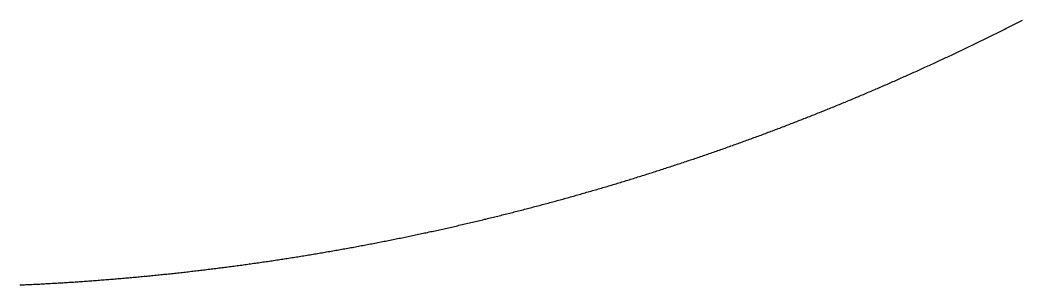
# Model space of a CAD drawing. Header units: metres. Extents: x -47.5 to 50, y -46.2 to 48.8.
# Drawn here: x 1.26 to 20.19, y -46.2 to -41.2 of the extents above; entities that cross this region are included whole.
import ezdxf

# ---------------------------------------------------------------- set-up
doc = ezdxf.new("R2010")
doc.units = ezdxf.units.M

msp = doc.modelspace()

# ---------------------------------------------------------------- linework, layer by layer
for p, q in [((20.072, -41.265, -692.82), (20.098, -41.252, -692.82)), ((20.098, -41.252, -692.82), (20.124, -41.239, -692.82)), ((20.124, -41.239, -692.82), (20.149, -41.226, -692.82)), ((20.149, -41.226, -692.82), (20.175, -41.212, -692.82)), ((20.175, -41.212, -692.82), (20.201, -41.199, -692.82)), ((19.685, -41.459, -692.82), (19.711, -41.446, -692.82)), ((19.711, -41.446, -692.82), (19.737, -41.433, -692.82)), ((19.737, -41.433, -692.82), (19.763, -41.42, -692.82)), ((19.763, -41.42, -692.82), (19.789, -41.407, -692.82)), ((19.789, -41.407, -692.82), (19.815, -41.395, -692.82)), ((19.815, -41.395, -692.82), (19.84, -41.382, -692.82)), ((19.84, -41.382, -692.82), (19.866, -41.369, -692.82)), ((19.866, -41.369, -692.82), (19.892, -41.356, -692.82)), ((19.892, -41.356, -692.82), (19.918, -41.343, -692.82)), ((19.918, -41.343, -692.82), (19.943, -41.33, -692.82)), ((19.943, -41.33, -692.82), (19.969, -41.317, -692.82)), ((19.969, -41.317, -692.82), (19.995, -41.304, -692.82)), ((19.995, -41.304, -692.82), (20.021, -41.291, -692.82)), ((20.021, -41.291, -692.82), (20.046, -41.278, -692.82)), ((20.046, -41.278, -692.82), (20.072, -41.265, -692.82)), ((19.297, -41.649, -692.82), (19.323, -41.637, -692.82)), ((19.323, -41.637, -692.82), (19.349, -41.624, -692.82)), ((19.349, -41.624, -692.82), (19.375, -41.612, -692.82)), ((19.375, -41.612, -692.82), (19.401, -41.599, -692.82)), ((19.401, -41.599, -692.82), (19.426, -41.586, -692.82)), ((19.426, -41.586, -692.82), (19.452, -41.574, -692.82)), ((19.452, -41.574, -692.82), (19.478, -41.561, -692.82)), ((19.478, -41.561, -692.82), (19.504, -41.548, -692.82)), ((19.504, -41.548, -692.82), (19.53, -41.536, -692.82)), ((19.53, -41.536, -692.82), (19.556, -41.523, -692.82)), ((19.556, -41.523, -692.82), (19.582, -41.51, -692.82)), ((19.582, -41.51, -692.82), (19.608, -41.497, -692.82)), ((19.608, -41.497, -692.82), (19.634, -41.484, -692.82)), ((19.634, -41.484, -692.82), (19.659, -41.472, -692.82)), ((19.659, -41.472, -692.82), (19.685, -41.459, -692.82)), ((18.906, -41.836, -692.82), (18.932, -41.824, -692.82)), ((18.932, -41.824, -692.82), (18.958, -41.811, -692.82)), ((18.958, -41.811, -692.82), (18.984, -41.799, -692.82)), ((18.984, -41.799, -692.82), (19.01, -41.787, -692.82)), ((19.01, -41.787, -692.82), (19.037, -41.774, -692.82)), ((19.037, -41.774, -692.82), (19.063, -41.762, -692.82)), ((19.063, -41.762, -692.82), (19.089, -41.749, -692.82)), ((19.089, -41.749, -692.82), (19.115, -41.737, -692.82)), ((19.115, -41.737, -692.82), (19.141, -41.724, -692.82)), ((19.141, -41.724, -692.82), (19.167, -41.712, -692.82)), ((19.167, -41.712, -692.82), (19.193, -41.7, -692.82)), ((19.193, -41.7, -692.82), (19.219, -41.687, -692.82)), ((19.219, -41.687, -692.82), (19.245, -41.674, -692.82)), ((19.245, -41.674, -692.82), (19.271, -41.662, -692.82)), ((19.271, -41.662, -692.82), (19.297, -41.649, -692.82)), ((18.514, -42.019, -692.82), (18.54, -42.007, -692.82)), ((18.54, -42.007, -692.82), (18.566, -41.995, -692.82)), ((18.566, -41.995, -692.82), (18.593, -41.983, -692.82)), ((18.593, -41.983, -692.82), (18.619, -41.971, -692.82)), ((18.619, -41.971, -692.82), (18.645, -41.959, -692.82)), ((18.645, -41.959, -692.82), (18.671, -41.946, -692.82)), ((18.671, -41.946, -692.82), (18.697, -41.934, -692.82)), ((18.697, -41.934, -692.82), (18.723, -41.922, -692.82)), ((18.723, -41.922, -692.82), (18.75, -41.91, -692.82)), ((18.75, -41.91, -692.82), (18.776, -41.898, -692.82)), ((18.776, -41.898, -692.82), (18.802, -41.885, -692.82)), ((18.802, -41.885, -692.82), (18.828, -41.873, -692.82)), ((18.828, -41.873, -692.82), (18.854, -41.861, -692.82)), ((18.854, -41.861, -692.82), (18.88, -41.848, -692.82)), ((18.88, -41.848, -692.82), (18.906, -41.836, -692.82)), ((18.093, -42.211, -692.82), (18.12, -42.199, -692.82)), ((18.12, -42.199, -692.82), (18.146, -42.187, -692.82)), ((18.146, -42.187, -692.82), (18.172, -42.175, -692.82)), ((18.172, -42.175, -692.82), (18.199, -42.163, -692.82)), ((18.199, -42.163, -692.82), (18.225, -42.151, -692.82)), ((18.225, -42.151, -692.82), (18.251, -42.139, -692.82)), ((18.251, -42.139, -692.82), (18.278, -42.127, -692.82)), ((18.278, -42.127, -692.82), (18.304, -42.115, -692.82)), ((18.304, -42.115, -692.82), (18.33, -42.103, -692.82)), ((18.33, -42.103, -692.82), (18.356, -42.091, -692.82)), ((18.356, -42.091, -692.82), (18.383, -42.079, -692.82)), ((18.383, -42.079, -692.82), (18.409, -42.067, -692.82)), ((18.409, -42.067, -692.82), (18.435, -42.055, -692.82)), ((18.435, -42.055, -692.82), (18.461, -42.043, -692.82)), ((18.461, -42.043, -692.82), (18.488, -42.031, -692.82)), ((18.488, -42.031, -692.82), (18.514, -42.019, -692.82)), ((17.671, -42.398, -692.82), (17.698, -42.386, -692.82)), ((17.698, -42.386, -692.82), (17.724, -42.374, -692.82)), ((17.724, -42.374, -692.82), (17.75, -42.363, -692.82)), ((17.75, -42.363, -692.82), (17.777, -42.351, -692.82)), ((17.777, -42.351, -692.82), (17.803, -42.34, -692.82)), ((17.803, -42.34, -692.82), (17.83, -42.328, -692.82)), ((17.83, -42.328, -692.82), (17.856, -42.316, -692.82)), ((17.856, -42.316, -692.82), (17.883, -42.305, -692.82)), ((17.883, -42.305, -692.82), (17.909, -42.293, -692.82)), ((17.909, -42.293, -692.82), (17.935, -42.281, -692.82)), ((17.935, -42.281, -692.82), (17.962, -42.269, -692.82)), ((17.962, -42.269, -692.82), (17.988, -42.258, -692.82)), ((17.988, -42.258, -692.82), (18.014, -42.246, -692.82)), ((18.014, -42.246, -692.82), (18.041, -42.234, -692.82)), ((18.041, -42.234, -692.82), (18.067, -42.222, -692.82)), ((18.067, -42.222, -692.82), (18.093, -42.211, -692.82)), ((17.22, -42.592, -692.82), (17.247, -42.58, -692.82)), ((17.247, -42.58, -692.82), (17.273, -42.569, -692.82)), ((17.273, -42.569, -692.82), (17.3, -42.558, -692.82)), ((17.3, -42.558, -692.82), (17.327, -42.547, -692.82)), ((17.327, -42.547, -692.82), (17.353, -42.535, -692.82)), ((17.353, -42.535, -692.82), (17.38, -42.524, -692.82)), ((17.38, -42.524, -692.82), (17.406, -42.512, -692.82)), ((17.406, -42.512, -692.82), (17.433, -42.501, -692.82)), ((17.433, -42.501, -692.82), (17.459, -42.49, -692.82)), ((17.459, -42.49, -692.82), (17.486, -42.478, -692.82)), ((17.486, -42.478, -692.82), (17.512, -42.467, -692.82)), ((17.512, -42.467, -692.82), (17.539, -42.455, -692.82)), ((17.539, -42.455, -692.82), (17.565, -42.444, -692.82)), ((17.565, -42.444, -692.82), (17.592, -42.432, -692.82)), ((17.592, -42.432, -692.82), (17.618, -42.421, -692.82)), ((17.618, -42.421, -692.82), (17.645, -42.409, -692.82)), ((17.645, -42.409, -692.82), (17.671, -42.398, -692.82)), ((16.767, -42.781, -692.82), (16.794, -42.77, -692.82)), ((16.794, -42.77, -692.82), (16.821, -42.759, -692.82)), ((16.821, -42.759, -692.82), (16.847, -42.748, -692.82)), ((16.847, -42.748, -692.82), (16.874, -42.737, -692.82)), ((16.874, -42.737, -692.82), (16.901, -42.726, -692.82)), ((16.901, -42.726, -692.82), (16.927, -42.715, -692.82)), ((16.927, -42.715, -692.82), (16.954, -42.704, -692.82)), ((16.954, -42.704, -692.82), (16.981, -42.693, -692.82)), ((16.981, -42.693, -692.82), (17.007, -42.681, -692.82)), ((17.007, -42.681, -692.82), (17.034, -42.67, -692.82)), ((17.034, -42.67, -692.82), (17.061, -42.659, -692.82)), ((17.061, -42.659, -692.82), (17.087, -42.648, -692.82)), ((17.087, -42.648, -692.82), (17.114, -42.637, -692.82)), ((17.114, -42.637, -692.82), (17.14, -42.626, -692.82)), ((17.14, -42.626, -692.82), (17.167, -42.614, -692.82)), ((17.167, -42.614, -692.82), (17.194, -42.603, -692.82)), ((17.194, -42.603, -692.82), (17.22, -42.592, -692.82)), ((16.312, -42.966, -692.82), (16.339, -42.955, -692.82)), ((16.339, -42.955, -692.82), (16.366, -42.944, -692.82)), ((16.366, -42.944, -692.82), (16.393, -42.933, -692.82)), ((16.393, -42.933, -692.82), (16.419, -42.923, -692.82)), ((16.419, -42.923, -692.82), (16.446, -42.912, -692.82)), ((16.446, -42.912, -692.82), (16.473, -42.901, -692.82)), ((16.473, -42.901, -692.82), (16.5, -42.89, -692.82)), ((16.5, -42.89, -692.82), (16.526, -42.879, -692.82)), ((16.526, -42.879, -692.82), (16.553, -42.869, -692.82)), ((16.553, -42.869, -692.82), (16.58, -42.858, -692.82)), ((16.58, -42.858, -692.82), (16.607, -42.847, -692.82)), ((16.607, -42.847, -692.82), (16.634, -42.836, -692.82)), ((16.634, -42.836, -692.82), (16.66, -42.825, -692.82)), ((16.66, -42.825, -692.82), (16.687, -42.814, -692.82)), ((16.687, -42.814, -692.82), (16.714, -42.803, -692.82)), ((16.714, -42.803, -692.82), (16.74, -42.792, -692.82)), ((16.74, -42.792, -692.82), (16.767, -42.781, -692.82)), ((15.828, -43.156, -692.82), (15.855, -43.145, -692.82)), ((15.855, -43.145, -692.82), (15.882, -43.135, -692.82)), ((15.882, -43.135, -692.82), (15.909, -43.124, -692.82)), ((15.909, -43.124, -692.82), (15.936, -43.114, -692.82)), ((15.936, -43.114, -692.82), (15.963, -43.103, -692.82)), ((15.963, -43.103, -692.82), (15.99, -43.093, -692.82)), ((15.99, -43.093, -692.82), (16.016, -43.082, -692.82)), ((16.016, -43.082, -692.82), (16.043, -43.072, -692.82)), ((16.043, -43.072, -692.82), (16.07, -43.061, -692.82)), ((16.07, -43.061, -692.82), (16.097, -43.051, -692.82)), ((16.097, -43.051, -692.82), (16.124, -43.04, -692.82)), ((16.124, -43.04, -692.82), (16.151, -43.03, -692.82)), ((16.151, -43.03, -692.82), (16.178, -43.019, -692.82)), ((16.178, -43.019, -692.82), (16.205, -43.008, -692.82)), ((16.205, -43.008, -692.82), (16.232, -42.998, -692.82)), ((16.232, -42.998, -692.82), (16.258, -42.987, -692.82)), ((16.258, -42.987, -692.82), (16.285, -42.976, -692.82)), ((16.285, -42.976, -692.82), (16.312, -42.966, -692.82)), ((15.315, -43.351, -692.82), (15.342, -43.34, -692.82)), ((15.342, -43.34, -692.82), (15.369, -43.33, -692.82)), ((15.369, -43.33, -692.82), (15.396, -43.32, -692.82)), ((15.396, -43.32, -692.82), (15.423, -43.31, -692.82)), ((15.423, -43.31, -692.82), (15.45, -43.3, -692.82)), ((15.45, -43.3, -692.82), (15.477, -43.29, -692.82)), ((15.477, -43.29, -692.82), (15.504, -43.279, -692.82)), ((15.504, -43.279, -692.82), (15.531, -43.269, -692.82)), ((15.531, -43.269, -692.82), (15.558, -43.259, -692.82)), ((15.558, -43.259, -692.82), (15.585, -43.249, -692.82)), ((15.585, -43.249, -692.82), (15.612, -43.239, -692.82)), ((15.612, -43.239, -692.82), (15.639, -43.228, -692.82)), ((15.639, -43.228, -692.82), (15.666, -43.218, -692.82)), ((15.666, -43.218, -692.82), (15.693, -43.208, -692.82)), ((15.693, -43.208, -692.82), (15.72, -43.197, -692.82)), ((15.72, -43.197, -692.82), (15.747, -43.187, -692.82)), ((15.747, -43.187, -692.82), (15.774, -43.177, -692.82)), ((15.774, -43.177, -692.82), (15.801, -43.166, -692.82)), ((15.801, -43.166, -692.82), (15.828, -43.156, -692.82)), ((14.799, -43.539, -692.82), (14.826, -43.529, -692.82)), ((14.826, -43.529, -692.82), (14.853, -43.52, -692.82)), ((14.853, -43.52, -692.82), (14.88, -43.51, -692.82)), ((14.88, -43.51, -692.82), (14.908, -43.5, -692.82)), ((14.908, -43.5, -692.82), (14.935, -43.49, -692.82)), ((14.935, -43.49, -692.82), (14.962, -43.48, -692.82)), ((14.962, -43.48, -692.82), (14.989, -43.47, -692.82)), ((14.989, -43.47, -692.82), (15.016, -43.46, -692.82)), ((15.016, -43.46, -692.82), (15.043, -43.451, -692.82)), ((15.043, -43.451, -692.82), (15.071, -43.441, -692.82)), ((15.071, -43.441, -692.82), (15.098, -43.431, -692.82)), ((15.098, -43.431, -692.82), (15.125, -43.421, -692.82)), ((15.125, -43.421, -692.82), (15.152, -43.411, -692.82)), ((15.152, -43.411, -692.82), (15.179, -43.401, -692.82)), ((15.179, -43.401, -692.82), (15.206, -43.391, -692.82)), ((15.206, -43.391, -692.82), (15.233, -43.381, -692.82)), ((15.233, -43.381, -692.82), (15.26, -43.371, -692.82)), ((15.26, -43.371, -692.82), (15.287, -43.361, -692.82)), ((15.287, -43.361, -692.82), (15.315, -43.351, -692.82)), ((14.281, -43.722, -692.82), (14.308, -43.712, -692.82)), ((14.308, -43.712, -692.82), (14.335, -43.703, -692.82)), ((14.335, -43.703, -692.82), (14.363, -43.693, -692.82)), ((14.363, -43.693, -692.82), (14.39, -43.684, -692.82)), ((14.39, -43.684, -692.82), (14.417, -43.674, -692.82)), ((14.417, -43.674, -692.82), (14.445, -43.665, -692.82)), ((14.445, -43.665, -692.82), (14.472, -43.655, -692.82)), ((14.472, -43.655, -692.82), (14.499, -43.646, -692.82)), ((14.499, -43.646, -692.82), (14.526, -43.636, -692.82)), ((14.526, -43.636, -692.82), (14.554, -43.626, -692.82)), ((14.554, -43.626, -692.82), (14.581, -43.617, -692.82)), ((14.581, -43.617, -692.82), (14.608, -43.607, -692.82)), ((14.608, -43.607, -692.82), (14.635, -43.597, -692.82)), ((14.635, -43.597, -692.82), (14.663, -43.588, -692.82)), ((14.663, -43.588, -692.82), (14.69, -43.578, -692.82)), ((14.69, -43.578, -692.82), (14.717, -43.568, -692.82)), ((14.717, -43.568, -692.82), (14.744, -43.559, -692.82)), ((14.744, -43.559, -692.82), (14.772, -43.549, -692.82)), ((14.772, -43.549, -692.82), (14.799, -43.539, -692.82)), ((13.705, -43.916, -692.82), (13.733, -43.907, -692.82)), ((13.733, -43.907, -692.82), (13.76, -43.898, -692.82)), ((13.76, -43.898, -692.82), (13.788, -43.889, -692.82)), ((13.788, -43.889, -692.82), (13.815, -43.88, -692.82)), ((13.815, -43.88, -692.82), (13.843, -43.871, -692.82)), ((13.843, -43.871, -692.82), (13.87, -43.861, -692.82)), ((13.87, -43.861, -692.82), (13.897, -43.852, -692.82)), ((13.897, -43.852, -692.82), (13.925, -43.843, -692.82)), ((13.925, -43.843, -692.82), (13.952, -43.834, -692.82)), ((13.952, -43.834, -692.82), (13.98, -43.825, -692.82)), ((13.98, -43.825, -692.82), (14.007, -43.815, -692.82)), ((14.007, -43.815, -692.82), (14.034, -43.806, -692.82)), ((14.034, -43.806, -692.82), (14.062, -43.797, -692.82)), ((14.062, -43.797, -692.82), (14.089, -43.787, -692.82)), ((14.089, -43.787, -692.82), (14.117, -43.778, -692.82)), ((14.117, -43.778, -692.82), (14.144, -43.769, -692.82)), ((14.144, -43.769, -692.82), (14.171, -43.759, -692.82)), ((14.171, -43.759, -692.82), (14.199, -43.75, -692.82)), ((14.199, -43.75, -692.82), (14.226, -43.741, -692.82)), ((14.226, -43.741, -692.82), (14.253, -43.731, -692.82)), ((14.253, -43.731, -692.82), (14.281, -43.722, -692.82)), ((13.127, -44.103, -692.82), (13.155, -44.094, -692.82)), ((13.155, -44.094, -692.82), (13.183, -44.086, -692.82)), ((13.183, -44.086, -692.82), (13.21, -44.077, -692.82)), ((13.21, -44.077, -692.82), (13.238, -44.068, -692.82)), ((13.238, -44.068, -692.82), (13.265, -44.059, -692.82)), ((13.265, -44.059, -692.82), (13.293, -44.051, -692.82)), ((13.293, -44.051, -692.82), (13.32, -44.042, -692.82)), ((13.32, -44.042, -692.82), (13.348, -44.033, -692.82)), ((13.348, -44.033, -692.82), (13.375, -44.024, -692.82)), ((13.375, -44.024, -692.82), (13.403, -44.015, -692.82)), ((13.403, -44.015, -692.82), (13.431, -44.006, -692.82)), ((13.431, -44.006, -692.82), (13.458, -43.997, -692.82)), ((13.458, -43.997, -692.82), (13.486, -43.988, -692.82)), ((13.486, -43.988, -692.82), (13.513, -43.979, -692.82)), ((13.513, -43.979, -692.82), (13.541, -43.97, -692.82)), ((13.541, -43.97, -692.82), (13.568, -43.961, -692.82)), ((13.568, -43.961, -692.82), (13.596, -43.952, -692.82)), ((13.596, -43.952, -692.82), (13.623, -43.943, -692.82)), ((13.623, -43.943, -692.82), (13.65, -43.934, -692.82)), ((13.65, -43.934, -692.82), (13.678, -43.925, -692.82)), ((13.678, -43.925, -692.82), (13.705, -43.916, -692.82)), ((12.519, -44.291, -692.82), (12.547, -44.283, -692.82)), ((12.547, -44.283, -692.82), (12.575, -44.274, -692.82)), ((12.575, -44.274, -692.82), (12.602, -44.266, -692.82)), ((12.602, -44.266, -692.82), (12.63, -44.257, -692.82)), ((12.63, -44.257, -692.82), (12.658, -44.249, -692.82)), ((12.658, -44.249, -692.82), (12.685, -44.241, -692.82)), ((12.685, -44.241, -692.82), (12.713, -44.232, -692.82)), ((12.713, -44.232, -692.82), (12.741, -44.224, -692.82)), ((12.741, -44.224, -692.82), (12.768, -44.215, -692.82)), ((12.768, -44.215, -692.82), (12.796, -44.207, -692.82)), ((12.796, -44.207, -692.82), (12.824, -44.198, -692.82)), ((12.824, -44.198, -692.82), (12.851, -44.19, -692.82)), ((12.851, -44.19, -692.82), (12.879, -44.181, -692.82)), ((12.879, -44.181, -692.82), (12.907, -44.172, -692.82)), ((12.907, -44.172, -692.82), (12.934, -44.164, -692.82)), ((12.934, -44.164, -692.82), (12.962, -44.155, -692.82)), ((12.962, -44.155, -692.82), (12.989, -44.147, -692.82)), ((12.989, -44.147, -692.82), (13.017, -44.138, -692.82)), ((13.017, -44.138, -692.82), (13.045, -44.129, -692.82)), ((13.045, -44.129, -692.82), (13.072, -44.121, -692.82)), ((13.072, -44.121, -692.82), (13.1, -44.112, -692.82)), ((13.1, -44.112, -692.82), (13.127, -44.103, -692.82)), ((11.881, -44.478, -692.82), (11.908, -44.47, -692.82)), ((11.908, -44.47, -692.82), (11.936, -44.462, -692.82)), ((11.936, -44.462, -692.82), (11.964, -44.454, -692.82)), ((11.964, -44.454, -692.82), (11.992, -44.446, -692.82)), ((11.992, -44.446, -692.82), (12.02, -44.438, -692.82)), ((12.02, -44.438, -692.82), (12.047, -44.43, -692.82)), ((12.047, -44.43, -692.82), (12.075, -44.422, -692.82)), ((12.075, -44.422, -692.82), (12.103, -44.414, -692.82)), ((12.103, -44.414, -692.82), (12.131, -44.406, -692.82)), ((12.131, -44.406, -692.82), (12.159, -44.398, -692.82)), ((12.159, -44.398, -692.82), (12.186, -44.39, -692.82)), ((12.186, -44.39, -692.82), (12.214, -44.382, -692.82)), ((12.214, -44.382, -692.82), (12.242, -44.373, -692.82)), ((12.242, -44.373, -692.82), (12.27, -44.365, -692.82)), ((12.27, -44.365, -692.82), (12.297, -44.357, -692.82)), ((12.297, -44.357, -692.82), (12.325, -44.349, -692.82)), ((12.325, -44.349, -692.82), (12.353, -44.341, -692.82)), ((12.353, -44.341, -692.82), (12.381, -44.332, -692.82)), ((12.381, -44.332, -692.82), (12.408, -44.324, -692.82)), ((12.408, -44.324, -692.82), (12.436, -44.316, -692.82)), ((12.436, -44.316, -692.82), (12.464, -44.308, -692.82)), ((12.464, -44.308, -692.82), (12.492, -44.299, -692.82)), ((12.492, -44.299, -692.82), (12.519, -44.291, -692.82)), ((11.183, -44.671, -692.82), (11.211, -44.664, -692.82)), ((11.211, -44.664, -692.82), (11.239, -44.656, -692.82)), ((11.239, -44.656, -692.82), (11.267, -44.649, -692.82)), ((11.267, -44.649, -692.82), (11.295, -44.641, -692.82)), ((11.295, -44.641, -692.82), (11.323, -44.634, -692.82)), ((11.323, -44.634, -692.82), (11.351, -44.626, -692.82)), ((11.351, -44.626, -692.82), (11.379, -44.618, -692.82)), ((11.379, -44.618, -692.82), (11.407, -44.611, -692.82)), ((11.407, -44.611, -692.82), (11.435, -44.603, -692.82)), ((11.435, -44.603, -692.82), (11.463, -44.595, -692.82)), ((11.463, -44.595, -692.82), (11.49, -44.588, -692.82)), ((11.49, -44.588, -692.82), (11.518, -44.58, -692.82)), ((11.518, -44.58, -692.82), (11.546, -44.572, -692.82)), ((11.546, -44.572, -692.82), (11.574, -44.565, -692.82)), ((11.574, -44.565, -692.82), (11.602, -44.557, -692.82)), ((11.602, -44.557, -692.82), (11.63, -44.549, -692.82)), ((11.63, -44.549, -692.82), (11.658, -44.541, -692.82)), ((11.658, -44.541, -692.82), (11.686, -44.533, -692.82)), ((11.686, -44.533, -692.82), (11.714, -44.526, -692.82)), ((11.714, -44.526, -692.82), (11.741, -44.518, -692.82)), ((11.741, -44.518, -692.82), (11.769, -44.51, -692.82)), ((11.769, -44.51, -692.82), (11.797, -44.502, -692.82)), ((11.797, -44.502, -692.82), (11.825, -44.494, -692.82)), ((11.825, -44.494, -692.82), (11.853, -44.486, -692.82)), ((11.853, -44.486, -692.82), (11.881, -44.478, -692.82)), ((10.455, -44.861, -692.82), (10.483, -44.854, -692.82)), ((10.483, -44.854, -692.82), (10.511, -44.846, -692.82)), ((10.511, -44.846, -692.82), (10.539, -44.839, -692.82)), ((10.539, -44.839, -692.82), (10.567, -44.832, -692.82)), ((10.567, -44.832, -692.82), (10.595, -44.825, -692.82)), ((10.595, -44.825, -692.82), (10.623, -44.818, -692.82)), ((10.623, -44.818, -692.82), (10.651, -44.811, -692.82)), ((10.651, -44.811, -692.82), (10.679, -44.804, -692.82)), ((10.679, -44.804, -692.82), (10.707, -44.796, -692.82)), ((10.707, -44.796, -692.82), (10.735, -44.789, -692.82)), ((10.735, -44.789, -692.82), (10.763, -44.782, -692.82)), ((10.763, -44.782, -692.82), (10.791, -44.775, -692.82)), ((10.791, -44.775, -692.82), (10.819, -44.767, -692.82)), ((10.819, -44.767, -692.82), (10.847, -44.76, -692.82)), ((10.847, -44.76, -692.82), (10.875, -44.753, -692.82)), ((10.875, -44.753, -692.82), (10.903, -44.746, -692.82)), ((10.903, -44.746, -692.82), (10.931, -44.738, -692.82)), ((10.931, -44.738, -692.82), (10.959, -44.731, -692.82)), ((10.959, -44.731, -692.82), (10.987, -44.723, -692.82)), ((10.987, -44.723, -692.82), (11.015, -44.716, -692.82)), ((11.015, -44.716, -692.82), (11.043, -44.709, -692.82)), ((11.043, -44.709, -692.82), (11.071, -44.701, -692.82)), ((11.071, -44.701, -692.82), (11.099, -44.694, -692.82)), ((11.099, -44.694, -692.82), (11.127, -44.686, -692.82)), ((11.127, -44.686, -692.82), (11.155, -44.679, -692.82)), ((11.155, -44.679, -692.82), (11.183, -44.671, -692.82)), ((9.666, -45.051, -692.82), (9.695, -45.045, -692.82)), ((9.695, -45.045, -692.82), (9.723, -45.038, -692.82)), ((9.723, -45.038, -692.82), (9.751, -45.031, -692.82)), ((9.751, -45.031, -692.82), (9.779, -45.025, -692.82)), ((9.779, -45.025, -692.82), (9.807, -45.018, -692.82)), ((9.807, -45.018, -692.82), (9.836, -45.011, -692.82)), ((9.836, -45.011, -692.82), (9.864, -45.005, -692.82)), ((9.864, -45.005, -692.82), (9.892, -44.998, -692.82)), ((9.892, -44.998, -692.82), (9.92, -44.991, -692.82)), ((9.92, -44.991, -692.82), (9.948, -44.985, -692.82)), ((9.948, -44.985, -692.82), (9.976, -44.978, -692.82)), ((9.976, -44.978, -692.82), (10.005, -44.971, -692.82)), ((10.005, -44.971, -692.82), (10.033, -44.964, -692.82)), ((10.033, -44.964, -692.82), (10.061, -44.958, -692.82)), ((10.061, -44.958, -692.82), (10.089, -44.951, -692.82)), ((10.089, -44.951, -692.82), (10.117, -44.944, -692.82)), ((10.117, -44.944, -692.82), (10.145, -44.937, -692.82)), ((10.145, -44.937, -692.82), (10.174, -44.93, -692.82)), ((10.174, -44.93, -692.82), (10.202, -44.923, -692.82)), ((10.202, -44.923, -692.82), (10.23, -44.916, -692.82)), ((10.23, -44.916, -692.82), (10.258, -44.91, -692.82)), ((10.258, -44.91, -692.82), (10.286, -44.903, -692.82)), ((10.286, -44.903, -692.82), (10.314, -44.896, -692.82)), ((10.314, -44.896, -692.82), (10.342, -44.889, -692.82)), ((10.342, -44.889, -692.82), (10.37, -44.882, -692.82)), ((10.37, -44.882, -692.82), (10.398, -44.875, -692.82)), ((10.398, -44.875, -692.82), (10.427, -44.868, -692.82)), ((10.427, -44.868, -692.82), (10.455, -44.861, -692.82)), ((8.818, -45.24, -692.82), (8.846, -45.234, -692.82)), ((8.846, -45.234, -692.82), (8.875, -45.228, -692.82)), ((8.875, -45.228, -692.82), (8.903, -45.222, -692.82)), ((8.903, -45.222, -692.82), (8.931, -45.216, -692.82)), ((8.931, -45.216, -692.82), (8.96, -45.21, -692.82)), ((8.96, -45.21, -692.82), (8.988, -45.203, -692.82)), ((8.988, -45.203, -692.82), (9.016, -45.197, -692.82)), ((9.016, -45.197, -692.82), (9.045, -45.191, -692.82)), ((9.045, -45.191, -692.82), (9.073, -45.185, -692.82)), ((9.073, -45.185, -692.82), (9.101, -45.179, -692.82)), ((9.101, -45.179, -692.82), (9.13, -45.172, -692.82)), ((9.13, -45.172, -692.82), (9.158, -45.166, -692.82)), ((9.158, -45.166, -692.82), (9.186, -45.16, -692.82)), ((9.186, -45.16, -692.82), (9.214, -45.154, -692.82)), ((9.214, -45.154, -692.82), (9.243, -45.147, -692.82)), ((9.243, -45.147, -692.82), (9.271, -45.141, -692.82)), ((9.271, -45.141, -692.82), (9.299, -45.135, -692.82)), ((9.299, -45.135, -692.82), (9.327, -45.129, -692.82)), ((9.327, -45.129, -692.82), (9.356, -45.122, -692.82)), ((9.356, -45.122, -692.82), (9.384, -45.116, -692.82)), ((9.384, -45.116, -692.82), (9.412, -45.109, -692.82)), ((9.412, -45.109, -692.82), (9.44, -45.103, -692.82)), ((9.44, -45.103, -692.82), (9.469, -45.097, -692.82)), ((9.469, -45.097, -692.82), (9.497, -45.09, -692.82)), ((9.497, -45.09, -692.82), (9.525, -45.084, -692.82)), ((9.525, -45.084, -692.82), (9.553, -45.077, -692.82)), ((9.553, -45.077, -692.82), (9.582, -45.071, -692.82)), ((9.582, -45.071, -692.82), (9.61, -45.064, -692.82)), ((9.61, -45.064, -692.82), (9.638, -45.058, -692.82)), ((9.638, -45.058, -692.82), (9.666, -45.051, -692.82)), ((7.88, -45.429, -692.82), (7.909, -45.424, -692.82)), ((7.909, -45.424, -692.82), (7.937, -45.418, -692.82)), ((7.937, -45.418, -692.82), (7.966, -45.413, -692.82)), ((7.966, -45.413, -692.82), (7.994, -45.407, -692.82)), ((7.994, -45.407, -692.82), (8.023, -45.402, -692.82)), ((8.023, -45.402, -692.82), (8.051, -45.396, -692.82)), ((8.051, -45.396, -692.82), (8.08, -45.391, -692.82)), ((8.08, -45.391, -692.82), (8.108, -45.385, -692.82)), ((8.108, -45.385, -692.82), (8.137, -45.379, -692.82)), ((8.137, -45.379, -692.82), (8.165, -45.374, -692.82)), ((8.165, -45.374, -692.82), (8.193, -45.368, -692.82)), ((8.193, -45.368, -692.82), (8.222, -45.362, -692.82)), ((8.222, -45.362, -692.82), (8.25, -45.357, -692.82)), ((8.25, -45.357, -692.82), (8.279, -45.351, -692.82)), ((8.279, -45.351, -692.82), (8.307, -45.345, -692.82)), ((8.307, -45.345, -692.82), (8.336, -45.34, -692.82)), ((8.336, -45.34, -692.82), (8.364, -45.334, -692.82)), ((8.364, -45.334, -692.82), (8.392, -45.328, -692.82)), ((8.392, -45.328, -692.82), (8.421, -45.322, -692.82)), ((8.421, -45.322, -692.82), (8.449, -45.317, -692.82)), ((8.449, -45.317, -692.82), (8.478, -45.311, -692.82)), ((8.478, -45.311, -692.82), (8.506, -45.305, -692.82)), ((8.506, -45.305, -692.82), (8.534, -45.299, -692.82)), ((8.534, -45.299, -692.82), (8.563, -45.293, -692.82)), ((8.563, -45.293, -692.82), (8.591, -45.288, -692.82)), ((8.591, -45.288, -692.82), (8.619, -45.282, -692.82)), ((8.619, -45.282, -692.82), (8.648, -45.276, -692.82)), ((8.648, -45.276, -692.82), (8.676, -45.27, -692.82)), ((8.676, -45.27, -692.82), (8.705, -45.264, -692.82)), ((8.705, -45.264, -692.82), (8.733, -45.258, -692.82)), ((8.733, -45.258, -692.82), (8.761, -45.252, -692.82)), ((8.761, -45.252, -692.82), (8.79, -45.246, -692.82)), ((8.79, -45.246, -692.82), (8.818, -45.24, -692.82)), ((6.825, -45.618, -692.82), (6.853, -45.613, -692.82)), ((6.853, -45.613, -692.82), (6.882, -45.608, -692.82)), ((6.882, -45.608, -692.82), (6.91, -45.604, -692.82)), ((6.91, -45.604, -692.82), (6.939, -45.599, -692.82)), ((6.939, -45.599, -692.82), (6.968, -45.594, -692.82)), ((6.968, -45.594, -692.82), (6.996, -45.589, -692.82)), ((6.996, -45.589, -692.82), (7.025, -45.584, -692.82)), ((7.025, -45.584, -692.82), (7.053, -45.579, -692.82)), ((7.053, -45.579, -692.82), (7.082, -45.574, -692.82)), ((7.082, -45.574, -692.82), (7.11, -45.569, -692.82)), ((7.11, -45.569, -692.82), (7.139, -45.564, -692.82)), ((7.139, -45.564, -692.82), (7.168, -45.559, -692.82)), ((7.168, -45.559, -692.82), (7.196, -45.554, -692.82)), ((7.196, -45.554, -692.82), (7.225, -45.549, -692.82)), ((7.225, -45.549, -692.82), (7.253, -45.544, -692.82)), ((7.253, -45.544, -692.82), (7.282, -45.539, -692.82)), ((7.282, -45.539, -692.82), (7.31, -45.534, -692.82)), ((7.31, -45.534, -692.82), (7.339, -45.529, -692.82)), ((7.339, -45.529, -692.82), (7.367, -45.524, -692.82)), ((7.367, -45.524, -692.82), (7.396, -45.519, -692.82)), ((7.396, -45.519, -692.82), (7.424, -45.514, -692.82)), ((7.424, -45.514, -692.82), (7.453, -45.509, -692.82)), ((7.453, -45.509, -692.82), (7.482, -45.503, -692.82)), ((7.482, -45.503, -692.82), (7.51, -45.498, -692.82)), ((7.51, -45.498, -692.82), (7.539, -45.493, -692.82)), ((7.539, -45.493, -692.82), (7.567, -45.488, -692.82)), ((7.567, -45.488, -692.82), (7.596, -45.483, -692.82)), ((7.596, -45.483, -692.82), (7.624, -45.477, -692.82)), ((7.624, -45.477, -692.82), (7.653, -45.472, -692.82)), ((7.653, -45.472, -692.82), (7.681, -45.467, -692.82)), ((7.681, -45.467, -692.82), (7.71, -45.461, -692.82)), ((7.71, -45.461, -692.82), (7.738, -45.456, -692.82)), ((7.738, -45.456, -692.82), (7.767, -45.451, -692.82)), ((7.767, -45.451, -692.82), (7.795, -45.445, -692.82)), ((7.795, -45.445, -692.82), (7.824, -45.44, -692.82)), ((7.824, -45.44, -692.82), (7.852, -45.434, -692.82)), ((7.852, -45.434, -692.82), (7.88, -45.429, -692.82)), ((5.621, -45.803, -692.82), (5.649, -45.799, -692.82)), ((5.649, -45.799, -692.82), (5.678, -45.795, -692.82)), ((5.678, -45.795, -692.82), (5.707, -45.791, -692.82)), ((5.707, -45.791, -692.82), (5.735, -45.787, -692.82)), ((5.735, -45.787, -692.82), (5.764, -45.783, -692.82)), ((5.764, -45.783, -692.82), (5.793, -45.778, -692.82)), ((5.793, -45.778, -692.82), (5.822, -45.774, -692.82)), ((5.822, -45.774, -692.82), (5.85, -45.77, -692.82)), ((5.85, -45.77, -692.82), (5.879, -45.766, -692.82)), ((5.879, -45.766, -692.82), (5.908, -45.762, -692.82)), ((5.908, -45.762, -692.82), (5.936, -45.758, -692.82)), ((5.936, -45.758, -692.82), (5.965, -45.753, -692.82)), ((5.965, -45.753, -692.82), (5.994, -45.749, -692.82)), ((5.994, -45.749, -692.82), (6.022, -45.745, -692.82)), ((6.022, -45.745, -692.82), (6.051, -45.74, -692.82)), ((6.051, -45.74, -692.82), (6.08, -45.736, -692.82)), ((6.08, -45.736, -692.82), (6.109, -45.732, -692.82)), ((6.109, -45.732, -692.82), (6.137, -45.728, -692.82)), ((6.137, -45.728, -692.82), (6.166, -45.723, -692.82)), ((6.166, -45.723, -692.82), (6.195, -45.719, -692.82)), ((6.195, -45.719, -692.82), (6.223, -45.714, -692.82)), ((6.223, -45.714, -692.82), (6.252, -45.71, -692.82)), ((6.252, -45.71, -692.82), (6.281, -45.706, -692.82)), ((6.281, -45.706, -692.82), (6.309, -45.701, -692.82)), ((6.309, -45.701, -692.82), (6.338, -45.697, -692.82)), ((6.338, -45.697, -692.82), (6.367, -45.692, -692.82)), ((6.367, -45.692, -692.82), (6.395, -45.688, -692.82)), ((6.395, -45.688, -692.82), (6.424, -45.683, -692.82)), ((6.424, -45.683, -692.82), (6.453, -45.679, -692.82)), ((6.453, -45.679, -692.82), (6.481, -45.674, -692.82)), ((6.481, -45.674, -692.82), (6.51, -45.67, -692.82)), ((6.51, -45.67, -692.82), (6.538, -45.665, -692.82)), ((6.538, -45.665, -692.82), (6.567, -45.66, -692.82)), ((6.567, -45.66, -692.82), (6.596, -45.656, -692.82)), ((6.596, -45.656, -692.82), (6.624, -45.651, -692.82)), ((6.624, -45.651, -692.82), (6.653, -45.646, -692.82)), ((6.653, -45.646, -692.82), (6.682, -45.642, -692.82)), ((6.682, -45.642, -692.82), (6.71, -45.637, -692.82)), ((6.71, -45.637, -692.82), (6.739, -45.632, -692.82)), ((6.739, -45.632, -692.82), (6.767, -45.628, -692.82)), ((6.767, -45.628, -692.82), (6.796, -45.623, -692.82)), ((6.796, -45.623, -692.82), (6.825, -45.618, -692.82)), ((4.065, -45.994, -692.82), (4.094, -45.991, -692.82)), ((4.094, -45.991, -692.82), (4.123, -45.988, -692.82)), ((4.123, -45.988, -692.82), (4.152, -45.985, -692.82)), ((4.152, -45.985, -692.82), (4.181, -45.981, -692.82)), ((4.181, -45.981, -692.82), (4.209, -45.978, -692.82)), ((4.209, -45.978, -692.82), (4.238, -45.975, -692.82)), ((4.238, -45.975, -692.82), (4.267, -45.972, -692.82)), ((4.267, -45.972, -692.82), (4.296, -45.969, -692.82)), ((4.296, -45.969, -692.82), (4.325, -45.966, -692.82)), ((4.325, -45.966, -692.82), (4.354, -45.962, -692.82)), ((4.354, -45.962, -692.82), (4.383, -45.959, -692.82)), ((4.383, -45.959, -692.82), (4.411, -45.956, -692.82)), ((4.411, -45.956, -692.82), (4.44, -45.953, -692.82)), ((4.44, -45.953, -692.82), (4.469, -45.949, -692.82)), ((4.469, -45.949, -692.82), (4.498, -45.946, -692.82)), ((4.498, -45.946, -692.82), (4.527, -45.943, -692.82)), ((4.527, -45.943, -692.82), (4.556, -45.939, -692.82)), ((4.556, -45.939, -692.82), (4.584, -45.936, -692.82)), ((4.584, -45.936, -692.82), (4.613, -45.933, -692.82)), ((4.613, -45.933, -692.82), (4.642, -45.929, -692.82)), ((4.642, -45.929, -692.82), (4.671, -45.926, -692.82)), ((4.671, -45.926, -692.82), (4.7, -45.922, -692.82)), ((4.7, -45.922, -692.82), (4.729, -45.919, -692.82)), ((4.729, -45.919, -692.82), (4.757, -45.915, -692.82)), ((4.757, -45.915, -692.82), (4.786, -45.912, -692.82)), ((4.786, -45.912, -692.82), (4.815, -45.908, -692.82)), ((4.815, -45.908, -692.82), (4.844, -45.905, -692.82)), ((4.844, -45.905, -692.82), (4.873, -45.901, -692.82)), ((4.873, -45.901, -692.82), (4.901, -45.898, -692.82)), ((4.901, -45.898, -692.82), (4.93, -45.894, -692.82)), ((4.93, -45.894, -692.82), (4.959, -45.891, -692.82)), ((4.959, -45.891, -692.82), (4.988, -45.887, -692.82)), ((4.988, -45.887, -692.82), (5.017, -45.883, -692.82)), ((5.017, -45.883, -692.82), (5.045, -45.88, -692.82)), ((5.045, -45.88, -692.82), (5.074, -45.876, -692.82)), ((5.074, -45.876, -692.82), (5.103, -45.872, -692.82)), ((5.103, -45.872, -692.82), (5.132, -45.869, -692.82)), ((5.132, -45.869, -692.82), (5.16, -45.865, -692.82)), ((5.16, -45.865, -692.82), (5.189, -45.861, -692.82)), ((5.189, -45.861, -692.82), (5.218, -45.857, -692.82)), ((5.218, -45.857, -692.82), (5.247, -45.854, -692.82)), ((5.247, -45.854, -692.82), (5.276, -45.85, -692.82)), ((5.276, -45.85, -692.82), (5.304, -45.846, -692.82)), ((5.304, -45.846, -692.82), (5.333, -45.842, -692.82)), ((5.333, -45.842, -692.82), (5.362, -45.838, -692.82)), ((5.362, -45.838, -692.82), (5.391, -45.834, -692.82)), ((5.391, -45.834, -692.82), (5.419, -45.831, -692.82)), ((5.419, -45.831, -692.82), (5.448, -45.827, -692.82)), ((5.448, -45.827, -692.82), (5.477, -45.823, -692.82)), ((5.477, -45.823, -692.82), (5.506, -45.819, -692.82)), ((5.506, -45.819, -692.82), (5.534, -45.815, -692.82)), ((5.534, -45.815, -692.82), (5.563, -45.811, -692.82)), ((5.563, -45.811, -692.82), (5.592, -45.807, -692.82)), ((5.592, -45.807, -692.82), (5.621, -45.803, -692.82)), ((1.692, -46.182, -692.82), (1.721, -46.181, -692.82)), ((1.721, -46.181, -692.82), (1.75, -46.179, -692.82)), ((1.75, -46.179, -692.82), (1.779, -46.178, -692.82)), ((1.779, -46.178, -692.82), (1.808, -46.176, -692.82)), ((1.808, -46.176, -692.82), (1.837, -46.174, -692.82)), ((1.837, -46.174, -692.82), (1.866, -46.173, -692.82)), ((1.866, -46.173, -692.82), (1.895, -46.171, -692.82)), ((1.895, -46.171, -692.82), (1.924, -46.169, -692.82)), ((1.924, -46.169, -692.82), (1.953, -46.168, -692.82)), ((1.953, -46.168, -692.82), (1.982, -46.166, -692.82)), ((1.982, -46.166, -692.82), (2.011, -46.164, -692.82)), ((2.011, -46.164, -692.82), (2.04, -46.162, -692.82)), ((2.04, -46.162, -692.82), (2.069, -46.161, -692.82)), ((2.069, -46.161, -692.82), (2.098, -46.159, -692.82)), ((2.098, -46.159, -692.82), (2.127, -46.157, -692.82)), ((2.127, -46.157, -692.82), (2.156, -46.155, -692.82)), ((2.156, -46.155, -692.82), (2.185, -46.153, -692.82)), ((2.185, -46.153, -692.82), (2.214, -46.152, -692.82)), ((2.214, -46.152, -692.82), (2.243, -46.15, -692.82)), ((2.243, -46.15, -692.82), (2.272, -46.148, -692.82)), ((2.272, -46.148, -692.82), (2.301, -46.146, -692.82)), ((2.301, -46.146, -692.82), (2.329, -46.144, -692.82)), ((2.329, -46.144, -692.82), (2.358, -46.142, -692.82)), ((2.358, -46.142, -692.82), (2.387, -46.14, -692.82)), ((2.387, -46.14, -692.82), (2.416, -46.138, -692.82)), ((2.416, -46.138, -692.82), (2.445, -46.136, -692.82)), ((2.445, -46.136, -692.82), (2.474, -46.134, -692.82)), ((2.474, -46.134, -692.82), (2.503, -46.132, -692.82)), ((2.503, -46.132, -692.82), (2.532, -46.13, -692.82)), ((2.532, -46.13, -692.82), (2.561, -46.128, -692.82)), ((2.561, -46.128, -692.82), (2.59, -46.126, -692.82)), ((2.59, -46.126, -692.82), (2.619, -46.123, -692.82)), ((2.619, -46.123, -692.82), (2.648, -46.121, -692.82)), ((2.648, -46.121, -692.82), (2.677, -46.119, -692.82)), ((2.677, -46.119, -692.82), (2.706, -46.117, -692.82)), ((2.706, -46.117, -692.82), (2.735, -46.115, -692.82)), ((2.735, -46.115, -692.82), (2.764, -46.112, -692.82)), ((2.764, -46.112, -692.82), (2.793, -46.11, -692.82)), ((2.793, -46.11, -692.82), (2.822, -46.108, -692.82)), ((2.822, -46.108, -692.82), (2.851, -46.106, -692.82)), ((2.851, -46.106, -692.82), (2.88, -46.103, -692.82)), ((2.88, -46.103, -692.82), (2.909, -46.101, -692.82)), ((2.909, -46.101, -692.82), (2.938, -46.099, -692.82)), ((2.938, -46.099, -692.82), (2.967, -46.096, -692.82)), ((2.967, -46.096, -692.82), (2.996, -46.094, -692.82)), ((2.996, -46.094, -692.82), (3.025, -46.092, -692.82)), ((3.025, -46.092, -692.82), (3.054, -46.089, -692.82)), ((3.054, -46.089, -692.82), (3.082, -46.087, -692.82)), ((3.082, -46.087, -692.82), (3.111, -46.084, -692.82)), ((3.111, -46.084, -692.82), (3.14, -46.082, -692.82)), ((3.14, -46.082, -692.82), (3.169, -46.079, -692.82)), ((3.169, -46.079, -692.82), (3.198, -46.077, -692.82)), ((3.198, -46.077, -692.82), (3.227, -46.074, -692.82)), ((3.227, -46.074, -692.82), (3.256, -46.072, -692.82)), ((3.256, -46.072, -692.82), (3.285, -46.069, -692.82)), ((3.285, -46.069, -692.82), (3.314, -46.067, -692.82)), ((3.314, -46.067, -692.82), (3.343, -46.064, -692.82)), ((3.343, -46.064, -692.82), (3.372, -46.062, -692.82)), ((3.372, -46.062, -692.82), (3.401, -46.059, -692.82)), ((3.401, -46.059, -692.82), (3.43, -46.056, -692.82)), ((3.43, -46.056, -692.82), (3.458, -46.054, -692.82)), ((3.458, -46.054, -692.82), (3.487, -46.051, -692.82)), ((3.487, -46.051, -692.82), (3.516, -46.048, -692.82)), ((3.516, -46.048, -692.82), (3.545, -46.046, -692.82)), ((3.545, -46.046, -692.82), (3.574, -46.043, -692.82)), ((3.574, -46.043, -692.82), (3.603, -46.04, -692.82)), ((3.603, -46.04, -692.82), (3.632, -46.037, -692.82)), ((3.632, -46.037, -692.82), (3.661, -46.035, -692.82)), ((3.661, -46.035, -692.82), (3.69, -46.032, -692.82)), ((3.69, -46.032, -692.82), (3.719, -46.029, -692.82)), ((3.719, -46.029, -692.82), (3.747, -46.026, -692.82)), ((3.747, -46.026, -692.82), (3.776, -46.023, -692.82)), ((3.776, -46.023, -692.82), (3.805, -46.02, -692.82)), ((3.805, -46.02, -692.82), (3.834, -46.017, -692.82)), ((3.834, -46.017, -692.82), (3.863, -46.015, -692.82)), ((3.863, -46.015, -692.82), (3.892, -46.012, -692.82)), ((3.892, -46.012, -692.82), (3.921, -46.009, -692.82)), ((3.921, -46.009, -692.82), (3.95, -46.006, -692.82)), ((3.95, -46.006, -692.82), (3.979, -46.003, -692.82)), ((3.979, -46.003, -692.82), (4.007, -46, -692.82)), ((4.007, -46, -692.82), (4.036, -45.997, -692.82)), ((4.036, -45.997, -692.82), (4.065, -45.994, -692.82)), ((1.256, -46.204, -692.82), (1.285, -46.202, -692.82)), ((1.285, -46.202, -692.82), (1.314, -46.201, -692.82)), ((1.314, -46.201, -692.82), (1.343, -46.2, -692.82)), ((1.343, -46.2, -692.82), (1.372, -46.198, -692.82)), ((1.372, -46.198, -692.82), (1.401, -46.197, -692.82)), ((1.401, -46.197, -692.82), (1.43, -46.196, -692.82)), ((1.43, -46.196, -692.82), (1.459, -46.194, -692.82)), ((1.459, -46.194, -692.82), (1.488, -46.193, -692.82)), ((1.488, -46.193, -692.82), (1.517, -46.191, -692.82)), ((1.517, -46.191, -692.82), (1.546, -46.19, -692.82)), ((1.546, -46.19, -692.82), (1.575, -46.189, -692.82)), ((1.575, -46.189, -692.82), (1.604, -46.187, -692.82)), ((1.604, -46.187, -692.82), (1.634, -46.186, -692.82)), ((1.634, -46.186, -692.82), (1.663, -46.184, -692.82)), ((1.663, -46.184, -692.82), (1.692, -46.182, -692.82))]:
    msp.add_line(p, q)

doc.saveas('drawing.dxf')
